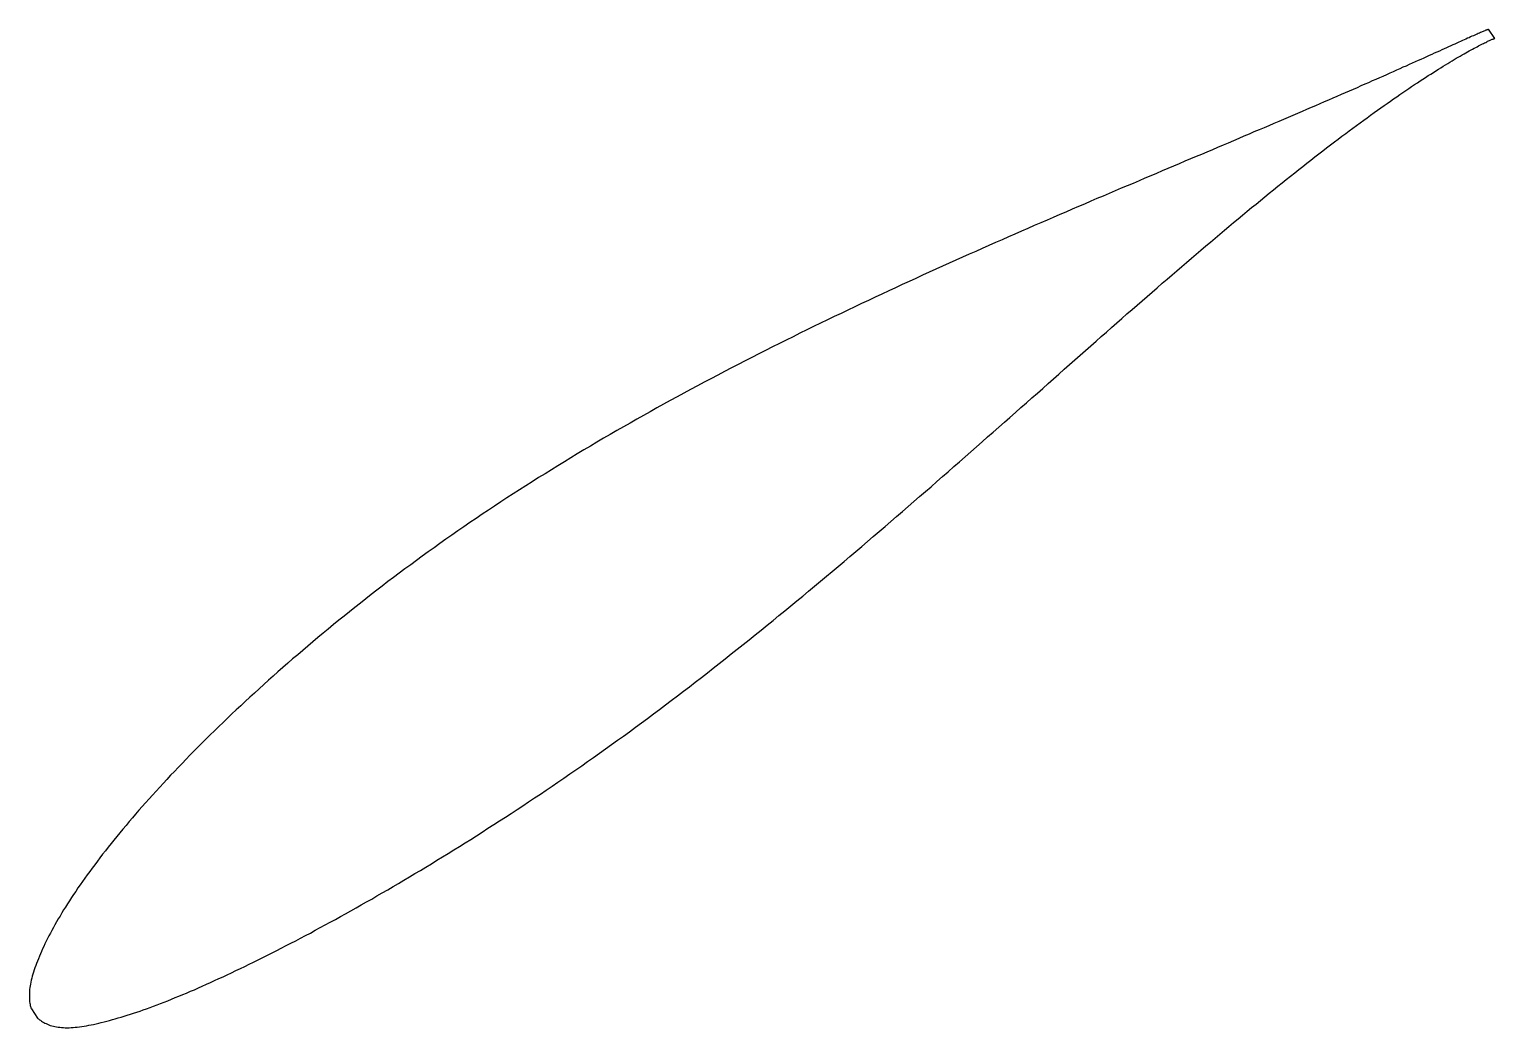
# Model space of a CAD drawing. Header units: metres. Extents: x -34 to 67, y -23 to 46.
import ezdxf

# ---------------------------------------------------------------- set-up
doc = ezdxf.new("R2010")
doc.units = ezdxf.units.M

msp = doc.modelspace()

# ---------------------------------------------------------------- linework, layer by layer
msp.add_lwpolyline([(66.9, 45.62), (66.9, 45.62), (66.89, 45.62), (66.88, 45.61), (66.87, 45.61), (66.85, 45.6), (66.82, 45.59), (66.79, 45.58), (66.76, 45.57), (66.72, 45.55), (66.68, 45.53), (66.64, 45.52), (66.59, 45.49), (66.53, 45.47), (66.47, 45.45), (66.41, 45.42), (66.35, 45.39), (66.28, 45.36), (66.2, 45.33), (66.12, 45.29), (66.04, 45.26), (65.95, 45.22), (65.86, 45.18), (65.76, 45.14), (65.67, 45.09), (65.56, 45.04), (65.45, 45), (65.34, 44.95), (65.23, 44.89), (65.11, 44.84), (64.98, 44.78), (64.85, 44.73), (64.72, 44.67), (64.58, 44.6), (64.44, 44.54), (64.3, 44.48), (64.15, 44.41), (64, 44.34), (63.84, 44.27), (63.68, 44.2), (63.52, 44.12), (63.35, 44.04), (63.17, 43.97), (63, 43.89), (62.82, 43.81), (62.63, 43.72), (62.44, 43.64), (62.25, 43.55), (62.05, 43.46), (61.85, 43.37), (61.65, 43.28), (61.44, 43.19), (61.23, 43.09), (61.01, 43), (60.79, 42.9), (60.57, 42.8), (60.34, 42.7), (60.11, 42.59), (59.87, 42.49), (59.63, 42.38), (59.39, 42.28), (59.14, 42.17), (58.89, 42.06), (58.64, 41.94), (58.38, 41.83), (58.12, 41.72), (57.85, 41.6), (57.58, 41.48), (57.31, 41.36), (57.03, 41.24), (56.75, 41.12), (56.47, 41), (56.18, 40.87), (55.89, 40.74), (55.59, 40.62), (55.3, 40.49), (54.99, 40.36), (54.69, 40.23), (54.38, 40.09), (54.07, 39.96), (53.75, 39.82), (53.43, 39.69), (53.11, 39.55), (52.79, 39.41), (52.46, 39.27), (52.13, 39.13), (51.79, 38.98), (51.45, 38.84), (51.11, 38.69), (50.76, 38.55), (50.42, 38.4), (50.07, 38.25), (49.71, 38.1), (49.35, 37.95), (48.99, 37.79), (48.63, 37.64), (48.26, 37.48), (47.9, 37.33), (47.52, 37.17), (47.15, 37.01), (46.77, 36.85), (46.39, 36.69), (46.01, 36.53), (45.62, 36.36), (45.23, 36.2), (44.84, 36.03), (44.45, 35.87), (44.05, 35.7), (43.65, 35.53), (43.25, 35.36), (42.85, 35.19), (42.44, 35.01), (42.03, 34.84), (41.62, 34.67), (41.2, 34.49), (40.79, 34.31), (40.37, 34.14), (39.95, 33.96), (39.53, 33.78), (39.1, 33.59), (38.68, 33.41), (38.25, 33.23), (37.82, 33.04), (37.39, 32.86), (36.95, 32.67), (36.52, 32.48), (36.08, 32.29), (35.64, 32.1), (35.2, 31.91), (34.75, 31.72), (34.31, 31.52), (33.86, 31.33), (33.42, 31.13), (32.97, 30.93), (32.52, 30.73), (32.06, 30.53), (31.61, 30.33), (31.16, 30.13), (30.7, 29.93), (30.24, 29.72), (29.79, 29.52), (29.33, 29.31), (28.87, 29.1), (28.4, 28.89), (27.94, 28.68), (27.48, 28.47), (27.02, 28.26), (26.55, 28.04), (26.08, 27.83), (25.62, 27.61), (25.15, 27.39), (24.68, 27.17), (24.22, 26.95), (23.75, 26.73), (23.28, 26.51), (22.81, 26.29), (22.34, 26.06), (21.87, 25.84), (21.4, 25.61), (20.93, 25.38), (20.45, 25.15), (19.98, 24.92), (19.51, 24.69), (19.04, 24.45), (18.57, 24.22), (18.1, 23.98), (17.63, 23.75), (17.15, 23.51), (16.68, 23.27), (16.21, 23.03), (15.74, 22.79), (15.27, 22.55), (14.8, 22.3), (14.33, 22.06), (13.86, 21.81), (13.39, 21.56), (12.92, 21.32), (12.46, 21.07), (11.99, 20.82), (11.52, 20.56), (11.06, 20.31), (10.59, 20.06), (10.13, 19.8), (9.67, 19.55), (9.2, 19.29), (8.74, 19.03), (8.28, 18.77), (7.82, 18.51), (7.36, 18.25), (6.91, 17.99), (6.45, 17.72), (6, 17.46), (5.54, 17.19), (5.09, 16.92), (4.64, 16.66), (4.19, 16.39), (3.74, 16.12), (3.3, 15.84), (2.85, 15.57), (2.41, 15.3), (1.97, 15.02), (1.53, 14.75), (1.09, 14.47), (0.65, 14.19), (0.21, 13.92), (-0.22, 13.64), (-0.65, 13.36), (-1.08, 13.08), (-1.51, 12.79), (-1.93, 12.51), (-2.36, 12.23), (-2.78, 11.94), (-3.2, 11.66), (-3.62, 11.37), (-4.03, 11.08), (-4.44, 10.8), (-4.85, 10.51), (-5.26, 10.22), (-5.67, 9.93), (-6.07, 9.64), (-6.48, 9.35), (-6.88, 9.05), (-7.27, 8.76), (-7.67, 8.47), (-8.06, 8.17), (-8.45, 7.88), (-8.84, 7.59), (-9.23, 7.29), (-9.61, 7), (-9.99, 6.7), (-10.37, 6.41), (-10.74, 6.11), (-11.12, 5.81), (-11.49, 5.52), (-11.86, 5.22), (-12.22, 4.93), (-12.59, 4.63), (-12.95, 4.33), (-13.3, 4.04), (-13.66, 3.74), (-14.01, 3.45), (-14.36, 3.15), (-14.71, 2.86), (-15.05, 2.56), (-15.4, 2.27), (-15.74, 1.97), (-16.07, 1.68), (-16.41, 1.38), (-16.74, 1.09), (-17.06, 0.8), (-17.39, 0.51), (-17.71, 0.21), (-18.03, -0.08), (-18.35, -0.37), (-18.66, -0.66), (-18.97, -0.95), (-19.28, -1.24), (-19.59, -1.52), (-19.89, -1.81), (-20.19, -2.1), (-20.48, -2.39), (-20.78, -2.67), (-21.07, -2.95), (-21.35, -3.24), (-21.64, -3.52), (-21.92, -3.8), (-22.2, -4.08), (-22.47, -4.36), (-22.74, -4.64), (-23.01, -4.92), (-23.27, -5.2), (-23.54, -5.47), (-23.8, -5.74), (-24.05, -6.02), (-24.3, -6.29), (-24.55, -6.56), (-24.8, -6.83), (-25.04, -7.1), (-25.28, -7.36), (-25.52, -7.63), (-25.75, -7.89), (-25.98, -8.15), (-26.21, -8.41), (-26.43, -8.67), (-26.65, -8.93), (-26.87, -9.19), (-27.08, -9.44), (-27.29, -9.7), (-27.49, -9.95), (-27.7, -10.2), (-27.9, -10.44), (-28.09, -10.69), (-28.29, -10.94), (-28.48, -11.18), (-28.66, -11.42), (-28.84, -11.66), (-29.02, -11.9), (-29.2, -12.13), (-29.37, -12.36), (-29.54, -12.6), (-29.7, -12.83), (-29.87, -13.05), (-30.02, -13.28), (-30.18, -13.5), (-30.33, -13.73), (-30.48, -13.95), (-30.62, -14.16), (-30.76, -14.38), (-30.9, -14.59), (-31.03, -14.81), (-31.16, -15.01), (-31.29, -15.22), (-31.41, -15.43), (-31.53, -15.63), (-31.65, -15.83), (-31.76, -16.03), (-31.87, -16.23), (-31.97, -16.42), (-32.07, -16.61), (-32.17, -16.8), (-32.27, -16.98), (-32.36, -17.17), (-32.45, -17.35), (-32.53, -17.52), (-32.61, -17.7), (-32.69, -17.87), (-32.76, -18.04), (-32.83, -18.2), (-32.9, -18.37), (-32.97, -18.53), (-33.03, -18.69), (-33.08, -18.84), (-33.14, -18.99), (-33.19, -19.14), (-33.24, -19.29), (-33.28, -19.43), (-33.32, -19.57), (-33.36, -19.71), (-33.39, -19.84), (-33.42, -19.98), (-33.44, -20.11), (-33.47, -20.23), (-33.48, -20.36), (-33.5, -20.48), (-33.51, -20.6), (-33.52, -20.71), (-33.52, -20.82), (-33.52, -20.93), (-33.52, -21.04), (-33.52, -21.14), (-33.51, -21.23), (-33.5, -21.33), (-33.49, -21.42), (-33.47, -21.5), (-33.46, -21.58), (-33.44, -21.65), (-33.42, -21.71), (-33.41, -21.76), (-33.39, -21.8), (-33.38, -21.83), (-32.95, -22.47), (-32.95, -22.47), (-32.93, -22.48), (-32.9, -22.5), (-32.87, -22.53), (-32.82, -22.57), (-32.76, -22.61), (-32.69, -22.66), (-32.61, -22.71), (-32.53, -22.75), (-32.45, -22.8), (-32.36, -22.84), (-32.27, -22.88), (-32.18, -22.92), (-32.08, -22.96), (-31.98, -22.99), (-31.87, -23.01), (-31.76, -23.04), (-31.65, -23.06), (-31.54, -23.08), (-31.42, -23.09), (-31.3, -23.1), (-31.17, -23.11), (-31.05, -23.12), (-30.92, -23.12), (-30.78, -23.12), (-30.65, -23.11), (-30.51, -23.1), (-30.36, -23.09), (-30.22, -23.08), (-30.07, -23.06), (-29.91, -23.04), (-29.76, -23.01), (-29.6, -22.98), (-29.43, -22.95), (-29.27, -22.92), (-29.1, -22.89), (-28.92, -22.85), (-28.75, -22.81), (-28.57, -22.76), (-28.38, -22.72), (-28.19, -22.67), (-28, -22.62), (-27.81, -22.56), (-27.61, -22.51), (-27.41, -22.45), (-27.2, -22.39), (-27, -22.33), (-26.78, -22.26), (-26.57, -22.19), (-26.35, -22.12), (-26.13, -22.04), (-25.9, -21.97), (-25.68, -21.89), (-25.45, -21.81), (-25.21, -21.72), (-24.97, -21.63), (-24.73, -21.54), (-24.49, -21.45), (-24.24, -21.36), (-23.99, -21.26), (-23.74, -21.16), (-23.49, -21.05), (-23.23, -20.95), (-22.97, -20.84), (-22.7, -20.73), (-22.43, -20.61), (-22.16, -20.5), (-21.89, -20.38), (-21.62, -20.25), (-21.34, -20.13), (-21.05, -20), (-20.77, -19.87), (-20.48, -19.74), (-20.19, -19.61), (-19.9, -19.47), (-19.6, -19.33), (-19.31, -19.19), (-19, -19.05), (-18.7, -18.9), (-18.39, -18.75), (-18.09, -18.6), (-17.77, -18.45), (-17.46, -18.29), (-17.14, -18.13), (-16.82, -17.97), (-16.5, -17.81), (-16.18, -17.64), (-15.85, -17.47), (-15.52, -17.3), (-15.19, -17.13), (-14.86, -16.95), (-14.52, -16.78), (-14.18, -16.6), (-13.84, -16.41), (-13.5, -16.23), (-13.16, -16.04), (-12.81, -15.85), (-12.46, -15.66), (-12.11, -15.47), (-11.76, -15.27), (-11.4, -15.07), (-11.04, -14.87), (-10.68, -14.67), (-10.32, -14.46), (-9.96, -14.26), (-9.6, -14.05), (-9.23, -13.83), (-8.86, -13.62), (-8.49, -13.4), (-8.12, -13.18), (-7.74, -12.96), (-7.37, -12.74), (-6.99, -12.51), (-6.61, -12.29), (-6.23, -12.06), (-5.85, -11.83), (-5.47, -11.59), (-5.08, -11.36), (-4.7, -11.12), (-4.31, -10.88), (-3.92, -10.64), (-3.53, -10.39), (-3.14, -10.15), (-2.75, -9.9), (-2.35, -9.65), (-1.96, -9.39), (-1.56, -9.14), (-1.16, -8.88), (-0.76, -8.63), (-0.36, -8.37), (0.04, -8.1), (0.44, -7.84), (0.84, -7.57), (1.24, -7.3), (1.65, -7.03), (2.05, -6.76), (2.46, -6.49), (2.86, -6.21), (3.27, -5.93), (3.68, -5.65), (4.09, -5.37), (4.5, -5.08), (4.9, -4.8), (5.31, -4.51), (5.72, -4.22), (6.13, -3.92), (6.54, -3.63), (6.96, -3.33), (7.37, -3.04), (7.78, -2.74), (8.19, -2.43), (8.6, -2.13), (9.01, -1.83), (9.43, -1.52), (9.84, -1.21), (10.25, -0.9), (10.66, -0.59), (11.08, -0.28), (11.49, 0.04), (11.9, 0.35), (12.31, 0.67), (12.73, 0.99), (13.14, 1.31), (13.55, 1.63), (13.96, 1.96), (14.37, 2.28), (14.79, 2.61), (15.2, 2.94), (15.61, 3.26), (16.02, 3.59), (16.43, 3.92), (16.84, 4.26), (17.25, 4.59), (17.66, 4.92), (18.07, 5.26), (18.48, 5.59), (18.89, 5.93), (19.3, 6.26), (19.71, 6.6), (20.11, 6.94), (20.52, 7.28), (20.93, 7.62), (21.33, 7.96), (21.74, 8.3), (22.14, 8.64), (22.55, 8.98), (22.95, 9.33), (23.36, 9.67), (23.76, 10.01), (24.16, 10.35), (24.56, 10.7), (24.97, 11.04), (25.37, 11.39), (25.77, 11.73), (26.16, 12.07), (26.56, 12.42), (26.96, 12.76), (27.36, 13.1), (27.75, 13.45), (28.15, 13.79), (28.54, 14.13), (28.94, 14.48), (29.33, 14.82), (29.72, 15.16), (30.11, 15.51), (30.5, 15.85), (30.89, 16.19), (31.28, 16.53), (31.66, 16.87), (32.05, 17.21), (32.43, 17.55), (32.82, 17.89), (33.2, 18.23), (33.58, 18.56), (33.96, 18.9), (34.34, 19.23), (34.72, 19.57), (35.1, 19.9), (35.47, 20.24), (35.85, 20.57), (36.22, 20.9), (36.59, 21.23), (36.96, 21.56), (37.33, 21.88), (37.7, 22.21), (38.07, 22.54), (38.44, 22.86), (38.8, 23.18), (39.16, 23.5), (39.53, 23.82), (39.89, 24.14), (40.25, 24.46), (40.6, 24.77), (40.96, 25.08), (41.31, 25.4), (41.67, 25.71), (42.02, 26.02), (42.37, 26.32), (42.72, 26.63), (43.07, 26.93), (43.41, 27.23), (43.76, 27.53), (44.1, 27.83), (44.44, 28.13), (44.78, 28.42), (45.12, 28.71), (45.46, 29), (45.79, 29.29), (46.12, 29.57), (46.45, 29.86), (46.78, 30.14), (47.11, 30.42), (47.44, 30.7), (47.76, 30.97), (48.08, 31.24), (48.4, 31.51), (48.72, 31.78), (49.04, 32.05), (49.36, 32.31), (49.67, 32.57), (49.98, 32.83), (50.29, 33.09), (50.6, 33.34), (50.9, 33.59), (51.2, 33.84), (51.51, 34.08), (51.8, 34.33), (52.1, 34.57), (52.4, 34.81), (52.69, 35.04), (52.98, 35.27), (53.27, 35.5), (53.56, 35.73), (53.84, 35.96), (54.12, 36.18), (54.4, 36.4), (54.68, 36.62), (54.95, 36.83), (55.23, 37.04), (55.5, 37.25), (55.76, 37.46), (56.03, 37.66), (56.29, 37.86), (56.55, 38.06), (56.81, 38.25), (57.07, 38.44), (57.32, 38.63), (57.57, 38.82), (57.82, 39), (58.06, 39.18), (58.31, 39.36), (58.55, 39.53), (58.78, 39.71), (59.02, 39.88), (59.25, 40.04), (59.48, 40.21), (59.71, 40.37), (59.93, 40.52), (60.15, 40.68), (60.37, 40.83), (60.58, 40.98), (60.8, 41.13), (61, 41.27), (61.21, 41.41), (61.41, 41.55), (61.61, 41.68), (61.81, 41.81), (62.01, 41.94), (62.2, 42.07), (62.39, 42.19), (62.57, 42.31), (62.75, 42.43), (62.93, 42.54), (63.11, 42.65), (63.28, 42.76), (63.45, 42.87), (63.62, 42.97), (63.78, 43.07), (63.94, 43.17), (64.09, 43.27), (64.25, 43.36), (64.4, 43.45), (64.54, 43.54), (64.68, 43.62), (64.82, 43.7), (64.96, 43.78), (65.09, 43.86), (65.22, 43.93), (65.34, 44), (65.46, 44.07), (65.58, 44.13), (65.7, 44.2), (65.81, 44.26), (65.91, 44.32), (66.02, 44.37), (66.12, 44.42), (66.21, 44.47), (66.3, 44.52), (66.39, 44.57), (66.48, 44.61), (66.56, 44.65), (66.63, 44.69), (66.71, 44.72), (66.78, 44.76), (66.84, 44.79), (66.9, 44.82), (66.96, 44.84), (67.01, 44.87), (67.06, 44.89), (67.11, 44.91), (67.15, 44.93), (67.18, 44.94), (67.22, 44.95), (67.25, 44.97), (67.27, 44.97), (67.29, 44.98), (67.31, 44.99), (67.32, 44.99), (67.32, 44.99), (67.33, 44.99)], close=True)

doc.saveas('drawing.dxf')
